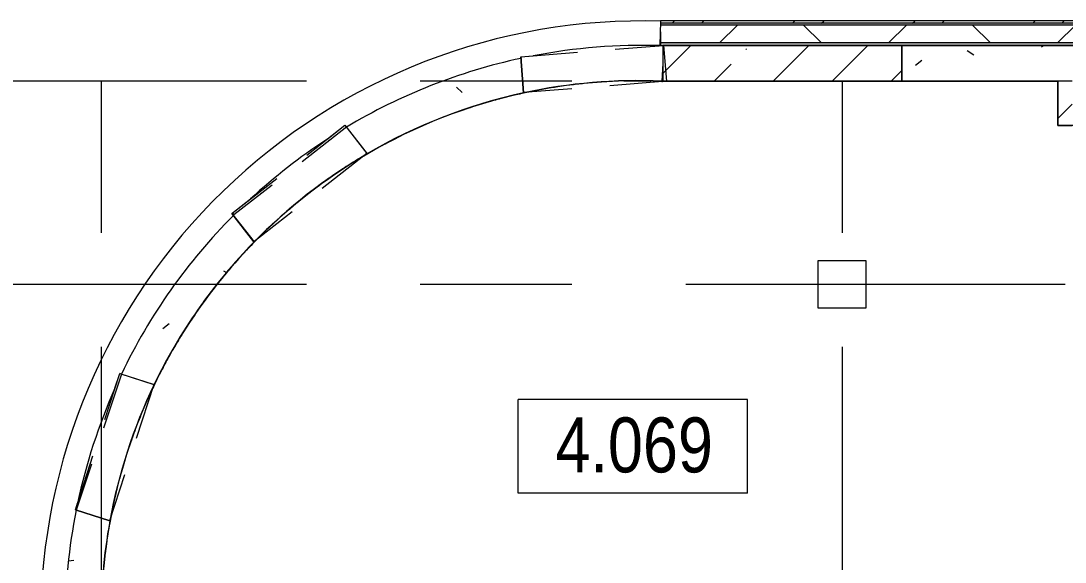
# Model space of a CAD drawing. Header units: millimetres. Extents: x 48966 to 294585, y -43515 to 30344.
# Drawn here: x 56660 to 65399, y 21393 to 25922 of the extents above; entities that cross this region are included whole.
import ezdxf

# ---------------------------------------------------------------- set-up
doc = ezdxf.new("R2010")
doc.units = ezdxf.units.MM
doc.linetypes.add('Осевые', pattern=[6350, 1270, -952.5, 3175, -952.5])
doc.linetypes.add('Сверху', pattern=[793.75, 476.25, -317.5])
for name, color, linetype, lineweight in [('Импосты витража', 7, 'Continuous', 9), ('Импосты витража-1', 7, 'Continuous', 18), ('Марки помещений', 7, 'Continuous', 9), ('Обобщенные модели', 7, 'Continuous', 9), ('Обобщенные модели-1', 7, 'Continuous', 18), ('Общие ребра', 7, 'Continuous', 9), ('Окна', 7, 'Continuous', 9), ('Окна-1', 7, 'Сверху', 9), ('Оси-2', 7, 'Осевые', 9), ('Перекрытия', 7, 'Continuous', 9), ('Стены', 7, 'Continuous', 9), ('Стены-1', 7, 'Continuous', 18), ('Штриховка разреза-1', 7, 'Continuous', 9)]:
    doc.layers.add(name, color=color, linetype=linetype, lineweight=lineweight)
doc.styles.add('Arial Narrow_1', font='Arial Narrow.ttf', dxfattribs={"height": 460})
pattern_1 = [(0, (0, 0), (812.8, 203.2), [67.056, -542.544, 67.056, -542.544, -3251.2]), (0, (0, 0), (812.8, 203.2), [-1219.2, 67.056, -1152.144, 67.056, -542.544, -1422.4]), (0, (0, 0), (812.8, 203.2), [-3048, 67.056, -339.344, 67.056, -948.944]), (120, (304.8, 101.6), (-582.37636, 602.30545), [67.056, -542.544, 67.056, -542.544, -3251.2]), (120, (304.8, 101.6), (-582.37636, 602.30545), [-1219.2, 67.056, -1152.144, 67.056, -542.544, -1422.4]), (120, (304.8, 101.6), (-582.37636, 602.30545), [-3048, 67.056, -339.344, 67.056, -948.944]), (240, (406.4, 508), (-230.42364, -805.50545), [67.056, -542.544, 67.056, -542.544, -3251.2]), (240, (406.4, 508), (-230.42364, -805.50545), [-1219.2, 67.056, -1152.144, 67.056, -542.544, -1422.4]), (240, (406.4, 508), (-230.42364, -805.50545), [-3048, 67.056, -339.344, 67.056, -948.944])]
pattern_2 = [(45, (0, 0), (-502.8943, 502.8943), []), (45, (0, 762), (-502.8943, 502.8943), [])]
pattern_3 = [(50, (0, 0), (1457.472, -127.512), [152.4, -1676.4]), (355, (0, 0), (-281.942, 1528.454), [121.92, -1341.12]), (100.451, (121.5, -10.6), (1175.54, 1400.933), [129.52, -1424.72]), (46.184, (0, 406.4), (2168.632, -336.34), [228.6, -2514.6]), (96.636, (180.7, 378.4), (1899.22, 1979.42), [194.28, -2137.08]), (351.184, (0, 406.4), (1899.24, 1979.4), [182.88, -2011.68]), (21, (203.2, 304.8), (1212.915, -818.121), [152.4, -1676.4]), (326, (203.2, 304.8), (494.417, 1473.504), [121.92, -1341.12]), (71.451, (304.3, 236.6), (1707.337, 655.37), [129.52, -1424.72]), (37.5, (0, 0), (24.7094, 676.4402), [67.056, -1257.808, 67.056, -1294.384, -1346.2]), (37.5, (0, 0), (24.7094, 676.4402), [-2686.304, 67.056, -1279.144]), (7.5, (0, 0), (534.558, 801.444), [67.056, -709.168, 67.056, -1227.328, -513.08]), (7.5, (0, 0), (534.558, 801.444), [-2070.608, 67.056, -446.024]), (327.5, (-453.14, 0), (1084.7275, -45.8312), [67.056, -440.944, 67.056, -1517.904, -2103.12]), (327.5, (-453.14, 0), (1084.7275, -45.8312), [-2092.96, 67.056, -2036.064]), (317.5, (-656.3, 0), (1185.035, 203.414), [67.056, -593.344, 67.056, -985.52, -1493.52]), (317.5, (-656.3, 0), (1185.035, 203.414), [-1712.976, 67.056, -1426.464])]

# ---------------------------------------------------------------- blocks, each defined once
blk = doc.blocks.new('Обобщенные модели 35 - Обобщенные модели 35-1292414-План 4-го этажа на отм_ _8_400')
at = {"layer": 'Обобщенные модели'}
h = blk.add_hatch(dxfattribs=at)
h.set_pattern_fill('FP_7', color=256, style=0, pattern_type=2)
h.set_pattern_definition([(45, (0, 0), (-493.914, 493.914), []), (45, (493.9, 0), (-493.914, 493.914), [873.125, -174.625, 6.706, -167.919])])
h.paths.add_polyline_path([(62031.9, 25417.1), (64031.6, 25417.1), (64031.6, 25717.1), (62031.9, 25717.1)], flags=0)
at = {"layer": 'Обобщенные модели-1'}
for p, q in [((64031.6, 25717.1), (62031.9, 25717.1)), ((62031.9, 25717.1), (62031.9, 25417.1)), ((64031.6, 25417.1), (64031.6, 25717.1)), ((62031.9, 25417.1), (64031.6, 25417.1))]:
    blk.add_line(p, q, dxfattribs=at)
blk = doc.blocks.new('M_Окно-Квадратный проем - 1200 x 11450 mm-V3-План 4-го этажа на отм_ _8_400')
at = {"layer": 'Окна'}
blk.add_line((591.8, -87.2), (591.8, -102.5), dxfattribs=at)
at = {"layer": 'Окна-1'}
blk.add_line((591.8, -102.5), (-607.9, -102.5), dxfattribs=at)
blk = doc.blocks.new('M_Окно-Квадратный проем - 1200 x 11450 mm-V4-План 4-го этажа на отм_ _8_400')
at = {"layer": 'Окна'}
blk.add_line((-608.2, -102.5), (-608.2, -82.4), dxfattribs=at)
at = {"layer": 'Окна-1'}
blk.add_line((591, -102.5), (-608.2, -102.5), dxfattribs=at)
blk = doc.blocks.new('M_Окно-Квадратный проем - 1200 x 11450 mm-V2-План 4-го этажа на отм_ _8_400')
at = {"layer": 'Окна'}
for p, q in [((-608.2, -150), (-608.2, 150)), ((591.8, 150), (591.8, -150))]:
    blk.add_line(p, q, dxfattribs=at)
at = {"layer": 'Окна-1'}
for p, q in [((-608.2, 150), (591.8, 150)), ((591.8, -150), (-608.2, -150))]:
    blk.add_line(p, q, dxfattribs=at)
blk = doc.blocks.new('Прямоугольный импост - Прямоугольный импост 1-V7-План 4-го этажа на отм_ _8_400')
at = {"layer": 'Импосты витража-1'}
for p, q in [((0, -75), (0, 1.3)), ((-4.2, -75), (0, -75))]:
    blk.add_line(p, q, dxfattribs=at)
blk = doc.blocks.new('Марка помещения_Р - Марка помещения-4575829-План 4-го этажа на отм_ _8_400')
at = {"layer": 'Марки помещений'}
for p, q in [((-4.79375, -1.95625), (-4.79375, 1.95625)), ((4.79375, 1.95625), (-4.79375, 1.95625)), ((4.79375, -1.95625), (4.79375, 1.95625)), ((4.79375, -1.95625), (-4.79375, -1.95625))]:
    blk.add_line(p, q, dxfattribs=at)

msp = doc.modelspace()

# ---------------------------------------------------------------- hatches: boundary and pattern name
at = {"layer": 'Штриховка разреза-1'}
h = msp.add_hatch(dxfattribs=at)
h.set_pattern_fill('FP_3', color=256, style=0, pattern_type=2)
h.set_pattern_definition([(45, (0, 0), (-707.107, 707.107), []), (135, (0, 0), (-707.107, -707.107), [])])
h.paths.add_polyline_path([(94631.6, 25737.1), (96431.6, 25737.1), (96431.6, 25887.1), (94631.6, 25887.1)], flags=0)
h.paths.add_polyline_path([(62013.6, 25737.1), (66431.6, 25737.1), (66431.6, 25887.1), (62015.3, 25887.1), (62013.6, 25831.1)], flags=0)
h.paths.add_polyline_path([(97631.6, 25737.1), (99431.6, 25737.1), (99431.6, 25887.1), (97631.6, 25887.1)], flags=0)
h.paths.add_polyline_path([(87163.9, 25737.1), (93431.6, 25737.1), (93431.6, 25887.1), (83631.6, 25887.1), (83631.6, 25737.1), (83922.9, 25737.1)], flags=0)
h.paths.add_polyline_path([(80681.8, 25737.1), (82431.6, 25737.1), (82431.6, 25887.1), (80431.6, 25887.1), (80431.6, 25737.1)], flags=0)
h.paths.add_polyline_path([(67631.6, 25737.1), (69631.6, 25737.1), (69631.6, 25887.1), (67631.6, 25887.1)], flags=0)
h.paths.add_polyline_path([(70831.6, 25737.1), (72831.6, 25737.1), (72831.6, 25887.1), (70831.6, 25887.1)], flags=0)
h.paths.add_polyline_path([(77440.7, 25737.1), (79231.6, 25737.1), (79231.6, 25887.1), (77231.6, 25887.1), (77231.6, 25737.1)], flags=0)
h.paths.add_polyline_path([(74031.6, 25737.1), (76031.6, 25737.1), (76031.6, 25887.1), (74031.6, 25887.1)], flags=0)
h = msp.add_hatch(dxfattribs=at)
h.set_pattern_fill('FP_1', color=256, style=0, pattern_type=2)
h.set_pattern_definition(pattern_1)
h.paths.add_polyline_path([(62015.3, 25887.1), (66431.6, 25887.1), (66431.6, 25902.1), (62015.8, 25901.7), (62015.3, 25887.1)], flags=0)
h.paths.add_polyline_path([(96431.6, 25887.1), (96431.6, 25902.1), (94631.6, 25902.1), (94631.6, 25887.1)], flags=0)
h.paths.add_polyline_path([(97631.6, 25887.1), (99431.6, 25887.1), (99431.6, 25902.1), (97631.6, 25902.1)], flags=0)
h.paths.add_polyline_path([(87163.9, 25887.1), (93431.6, 25887.1), (93431.6, 25902.1), (83631.6, 25902.1), (83631.6, 25887.1), (83922.9, 25887.1)], flags=0)
h.paths.add_polyline_path([(67631.6, 25887.1), (69631.6, 25887.1), (69631.6, 25902.1), (67631.6, 25902.1)], flags=0)
h.paths.add_polyline_path([(80681.8, 25887.1), (82431.6, 25887.1), (82431.6, 25902.1), (80431.6, 25902.1), (80431.6, 25887.1)], flags=0)
h.paths.add_polyline_path([(70831.6, 25887.1), (72831.6, 25887.1), (72831.6, 25902.1), (70831.6, 25902.1)], flags=0)
h.paths.add_polyline_path([(77440.7, 25887.1), (79231.6, 25887.1), (79231.6, 25902.1), (77231.6, 25902.1), (77231.6, 25887.1)], flags=0)
h.paths.add_polyline_path([(74031.6, 25887.1), (76031.6, 25887.1), (76031.6, 25902.1), (74031.6, 25902.1)], flags=0)
h = msp.add_hatch(dxfattribs=at)
h.set_pattern_fill('FP_2', color=256, style=0, pattern_type=2)
h.set_pattern_definition(pattern_2)
h.paths.add_polyline_path([(62016.3, 25902.1), (66431.6, 25902.1), (66431.6, 25922.1), (62016.3, 25919.8), (62015.8, 25902.1)], flags=0)
h.paths.add_polyline_path([(96431.6, 25902.1), (96431.6, 25922.1), (94631.6, 25922.1), (94631.6, 25902.1)], flags=0)
h.paths.add_polyline_path([(97631.6, 25902.1), (99431.6, 25902.1), (99431.6, 25922.1), (97631.6, 25922.1)], flags=0)
h.paths.add_polyline_path([(87163.9, 25902.1), (93431.6, 25902.1), (93431.6, 25922.1), (83631.6, 25922.1), (83631.6, 25902.1), (83922.9, 25902.1)], flags=0)
h.paths.add_polyline_path([(67631.6, 25902.1), (69631.6, 25902.1), (69631.6, 25922.1), (67631.6, 25922.1)], flags=0)
h.paths.add_polyline_path([(82431.6, 25902.1), (82431.6, 25922.1), (80431.6, 25922.1), (80431.6, 25902.1), (80681.8, 25902.1)], flags=0)
h.paths.add_polyline_path([(77440.7, 25902.1), (79231.6, 25902.1), (79231.6, 25922.1), (77231.6, 25922.1), (77231.6, 25902.1)], flags=0)
h.paths.add_polyline_path([(70831.6, 25902.1), (72831.6, 25902.1), (72831.6, 25922.1), (70831.6, 25922.1)], flags=0)
h.paths.add_polyline_path([(74031.6, 25902.1), (76031.6, 25902.1), (76031.6, 25922.1), (74031.6, 25922.1)], flags=0)
h = msp.add_hatch(dxfattribs=at)
h.set_pattern_fill('FP_1', color=256, style=0, pattern_type=2)
h.set_pattern_definition(pattern_1)
h.paths.add_polyline_path([(74199.7, 25717.1), (76031.6, 25717.1), (76031.6, 25737.1), (74031.6, 25737.1), (74031.6, 25717.1)], flags=0)
h.paths.add_polyline_path([(96431.6, 25717.1), (96431.6, 25737.1), (94631.6, 25737.1), (94631.6, 25717.1)], flags=0)
h.paths.add_polyline_path([(62016.3, 25717.1), (66431.6, 25717.1), (66431.6, 25737.1), (62013.6, 25737.1), (62013.6, 25717.1)], flags=0)
h.paths.add_polyline_path([(97631.6, 25717.1), (99431.6, 25717.1), (99431.6, 25737.1), (97631.6, 25737.1)], flags=0)
h.paths.add_polyline_path([(87163.9, 25717.1), (93431.6, 25717.1), (93431.6, 25737.1), (83631.6, 25737.1), (83631.6, 25717.1), (83922.9, 25717.1)], flags=0)
h.paths.add_polyline_path([(67631.6, 25717.1), (69631.6, 25717.1), (69631.6, 25737.1), (67631.6, 25737.1)], flags=0)
h.paths.add_polyline_path([(80681.8, 25717.1), (82431.6, 25717.1), (82431.6, 25737.1), (80431.6, 25737.1), (80431.6, 25717.1)], flags=0)
h.paths.add_polyline_path([(70831.6, 25717.1), (72831.6, 25717.1), (72831.6, 25737.1), (70831.6, 25737.1)], flags=0)
h.paths.add_polyline_path([(77440.7, 25717.1), (79231.6, 25717.1), (79231.6, 25737.1), (77231.6, 25737.1), (77231.6, 25717.1)], flags=0)
h = msp.add_hatch(dxfattribs=at)
h.set_pattern_fill('FP_8', color=256, style=0, pattern_type=2)
h.set_pattern_definition(pattern_3)
h.paths.add_polyline_path([(65456.6, 25417.1), (66431.6, 25417.1), (66431.6, 25717.1), (64031.6, 25717.1), (64031.6, 25417.1), (65336.6, 25417.1)], flags=0)
h = msp.add_hatch(dxfattribs=at)
h.set_pattern_fill('FP_8', color=256, style=0, pattern_type=2)
h.set_pattern_definition(pattern_3)
h.paths.add_polyline_path([(57031.7, 20876.2), (57331.7, 20878), (57334.2, 21093.8), (57347.1, 21309.2), (57370.3, 21523.8), (57403.9, 21737), (57122.5, 21828.4), (57082.2, 21592.6), (57058.5, 21408.6), (57043.5, 21253.5), (57034.3, 21073.2), (57031.8, 20883)], flags=0)
h.paths.add_polyline_path([(57774.6, 22878.3), (57886.1, 23093.5), (57994.4, 23279.8), (58085.2, 23423.2), (58205.3, 23594.5), (58333.2, 23760.1), (58468.7, 23919.5), (58611.5, 24072.4), (58438.3, 24294.5), (58278.4, 24125), (58178.1, 24011), (58076.7, 23888.2), (57956.9, 23730.1), (57841.2, 23563.7), (57763.1, 23443.8), (57670, 23288.2), (57556.2, 23076.3), (57501.4, 22967), (57582.7, 22940.6)], flags=0)
h.paths.add_polyline_path([(59557.8, 24810.3), (59763.9, 24923.4), (59975.6, 25025.5), (60192.3, 25116.5), (60425.2, 25199.4), (60638.6, 25263.7), (60866.9, 25319.6), (60842.8, 25608.2), (60623, 25554.8), (60416.8, 25494.9), (60275.2, 25448.8), (60041.4, 25359.8), (59908.7, 25304.4), (59730.2, 25221.1), (59546, 25125.3), (59384.1, 25033), (59464.2, 24930.3)], flags=0)
h = msp.add_hatch(dxfattribs=at)
h.set_pattern_fill('FP_2', color=256, style=0, pattern_type=2)
h.set_pattern_definition(pattern_2)
h.paths.add_polyline_path([(65456.6, 25047.1), (65456.6, 25417.1), (65336.6, 25417.1), (65336.6, 25047.1)], flags=0)

# ---------------------------------------------------------------- linework, layer by layer
at = {"layer": 'Общие ребра'}
for p, q in [((66431.6, 25887.1), (62015.3, 25887.1)), ((66431.6, 25902.1), (62015.8, 25902.1)), ((66431.6, 25737.1), (62013.6, 25737.1)), ((65456.6, 25417.1), (65336.6, 25417.1))]:
    msp.add_line(p, q, dxfattribs=at)
at = {"layer": 'Оси-2'}
for p, q in [((150171.6, 25417.1), (50565.6, 25417.1)), ((57331.6, 25417.1), (57331.6, -41737.8)), ((63531.6, 25417.1), (63531.6, -41737.8)), ((150171.6, 23717.1), (50565.6, 23717.1))]:
    msp.add_line(p, q, dxfattribs=at)
at = {"layer": 'Перекрытия'}
for p, q in [((93321.6, 25717.1), (62031.1, 25717.1)), ((61931.7, 25417.1), (61706.4, 25417.1)), ((65336.6, 25417.1), (62024.6, 25417.1)), ((65336.6, 25047.1), (65336.6, 25417.1)), ((65688.6, 25047.1), (65336.6, 25047.1)), ((63331.6, 23517.1), (63331.6, 23917.1)), ((63331.6, 23917.1), (63731.6, 23917.1)), ((63731.6, 23917.1), (63731.6, 23517.1)), ((63731.6, 23517.1), (63331.6, 23517.1))]:
    msp.add_line(p, q, dxfattribs=at)
for start, end in [(98.70817, 100.27952), (95.69182, 97.26109), (92.67534, 94.24308), (104.76979, 106.31467), (101.72442, 103.2754), (107.8086, 109.35397), (110.84741, 112.39331), (113.88621, 115.4327), (116.92501, 118.47214), (119.9638, 121.50627), (123.00772, 124.54966), (126.05074, 127.59308), (129.09376, 130.63652), (132.13677, 133.67998), (135.17979, 137.06677), (138.03014, 140.71224), (140.90525, 143.78745), (144.7023, 146.67077), (147.77506, 149.5623), (150.72593, 152.46877), (153.63762, 155.47076), (156.4739, 158.66234), (159.31412, 162.14689), (162.87273, 164.98856), (166.00666, 167.85025), (168.92828, 170.67435), (171.89858, 173.64201)]:
    msp.add_arc((61820, 20933.3), 4486.6, start, end, dxfattribs=at)
at = {"layer": 'Стены'}
for p, q in [((62010.1, 25714.9), (62016.3, 25919.8)), ((62010.2, 25718.2), (62013.6, 25718)), ((60842.8, 25621.2), (60947.5, 25629.6)), ((60842.8, 25621.2), (60847.3, 25621.6)), ((60843.8, 25608.4), (60842.8, 25621.2)), ((60842.8, 25621.2), (60843.8, 25608.4)), ((60842.8, 25621.2), (60866.9, 25319.6)), ((60849.9, 25609.7), (60843.8, 25608.4)), ((60849.9, 25609.7), (60847.3, 25621.6)), ((62031.9, 25567.1), (62025, 25417.3)), ((62024.5, 25415.3), (62024.6, 25417.3)), ((59219.7, 24930.3), (59371.8, 25048.9)), ((59371.8, 25048.9), (59384.1, 25033)), ((59371.8, 25048.9), (59557.8, 24810.3)), ((59557.8, 24810.3), (59552.3, 24807)), ((58425.5, 24311), (58582.6, 24433.4)), ((58425.5, 24311), (58430.1, 24314.6)), ((58438.3, 24294.5), (58425.5, 24311)), ((58425.5, 24311), (58438.3, 24294.5)), ((58425.5, 24311), (58611.5, 24072.4)), ((58430.1, 24314.6), (58442.5, 24298.7)), ((58442.5, 24298.7), (58438.3, 24294.5)), ((57447, 22849.1), (57486.9, 22971.8)), ((57501.3, 22966.7), (57486.8, 22971.5)), ((57486.9, 22971.8), (57501.4, 22967)), ((57486.9, 22971.8), (57501.4, 22967)), ((57486.9, 22971.8), (57774.6, 22878.3)), ((57501.4, 22967), (57501.3, 22966.7)), ((57116.1, 21830.5), (57134.6, 21887.4)), ((57122.5, 21828.4), (57116.1, 21830.5)), ((57116.1, 21830.5), (57403.9, 21737))]:
    msp.add_line(p, q, dxfattribs=at)
for centre, radius, start, end in [((61863.3, 20883), 5039.1, 88.25956, 180), ((61863.3, 20883), 4834.1, 88.25956, 100.92035), ((61863.3, 20883), 4834.1, 102.17432, 120.85296), ((61820, 20933.3), 4486.6, 87.38666, 102.26966), ((61820, 20933.3), 4488.6, 87.38167, 102.25842), ((61820, 20933.3), 4488.6, 87.38666, 102.25848), ((61863.3, 20883), 4834.1, 123.1508, 132.73863), ((61820, 20933.3), 4488.6, 120.41277, 135.57493), ((61820, 20933.3), 4486.6, 120.41273, 135.57495), ((61820, 20933.3), 4488.6, 120.88091, 123.16798), ((61820, 20933.3), 4488.6, 124.14801, 126.0065), ((61820, 20933.3), 4488.6, 127.08109, 128.87727), ((61863.3, 20883), 4834.1, 135.11251, 154.46205), ((61820, 20933.3), 4488.6, 129.94262, 131.84032), ((61820, 20933.3), 4488.6, 132.77713, 135.34989), ((61863.3, 20883), 4834.1, 156.00107, 168.00774), ((61820, 20933.3), 4488.6, 154.3226, 169.68621), ((61820, 20933.3), 4488.6, 154.32238, 169.68616), ((61820, 20933.3), 4486.6, 154.30113, 169.69643), ((61863.3, 20883), 4834.1, 168.72196, 180)]:
    msp.add_arc(centre, radius, start, end, dxfattribs=at)
at = {"layer": 'Стены-1'}
for p, q in [((66431.6, 25922.1), (62013.6, 25922.1)), ((62013.6, 25831), (62013.6, 25717.1)), ((62013.6, 25717.1), (66431.6, 25717.1)), ((66431.6, 25717.1), (64031.6, 25717.1)), ((64031.6, 25717.1), (64031.6, 25417.1)), ((60866.9, 25319.6), (60842.8, 25621.2)), ((62024.6, 25417.3), (62024.5, 25415.3)), ((62024.5, 25415.3), (62028.4, 25415.1)), ((62028.4, 25417.1), (62024.6, 25417.3)), ((64031.6, 25417.1), (65336.6, 25417.1)), ((65336.6, 25417.1), (65336.6, 25047.1)), ((60866.5, 25317.5), (60866.1, 25319.4)), ((59371.8, 25048.9), (59557.8, 24810.3)), ((65336.6, 25047.1), (65456.6, 25047.1)), ((59547.7, 24804.3), (59548.7, 24802.6)), ((58611.5, 24072.4), (58425.5, 24311)), ((58615.8, 24073.9), (58614.3, 24075.3)), ((57486.9, 22971.8), (57774.6, 22878.3)), ((57775.3, 22879.8), (57777.1, 22878.9)), ((57403.9, 21737), (57116.1, 21830.5)), ((57405.7, 21735.8), (57403.7, 21736.2))]:
    msp.add_line(p, q, dxfattribs=at)
for radius, start, end in [(4488.6, 102.26966, 120.41273), (4486.6, 102.26966, 120.41273), (4488.6, 102.25842, 120.26291), (4488.6, 135.62652, 154.3226), (4488.6, 135.57495, 154.30113), (4486.6, 135.57495, 154.30113), (4488.6, 169.68621, 180.70603), (4488.6, 169.69643, 180.70603), (4486.6, 169.69643, 180.70618)]:
    msp.add_arc((61820, 20933.3), radius, start, end, dxfattribs=at)

# ---------------------------------------------------------------- block references
at = {"layer": 'Импосты витража', "rotation": 1.40077912590127}
msp.add_blockref('Прямоугольный импост - Прямоугольный импост 1-V7-План 4-го этажа на отм_ _8_400', (62013.5, 25824.6), dxfattribs=at)
at = {"layer": 'Марки помещений', "xscale": 199.9999999999999, "yscale": 199.9999999999999, "zscale": 199.9999999999999}
msp.add_blockref('Марка помещения_Р - Марка помещения-4575829-План 4-го этажа на отм_ _8_400', (61780.8, 22361.6), dxfattribs=at)
at = {"layer": 'Обобщенные модели'}
msp.add_blockref('Обобщенные модели 35 - Обобщенные модели 35-1292414-План 4-го этажа на отм_ _8_400', (0, 0), dxfattribs=at)
at = {"layer": 'Окна'}
for name, p, rotation in [('M_Окно-Квадратный проем - 1200 x 11450 mm-V2-План 4-го этажа на отм_ _8_400', (61444.7, 25518.9), 184.5766162513366), ('M_Окно-Квадратный проем - 1200 x 11450 mm-V2-План 4-го этажа на отм_ _8_400', (58984.4, 24556.6), 217.9447181265563), ('M_Окно-Квадратный проем - 1200 x 11450 mm-V4-План 4-го этажа на отм_ _8_400', (58859.3, 24753.3), 37.91276829869585), ('M_Окно-Квадратный проем - 1200 x 11450 mm-V3-План 4-го этажа на отм_ _8_400', (57217.2, 22437.5), 71.59605084347513), ('M_Окно-Квадратный проем - 1200 x 11450 mm-V2-План 4-го этажа на отм_ _8_400', (57441.6, 22347), 252.0044045369715)]:
    msp.add_blockref(name, p, dxfattribs=dict(at, rotation=rotation))

# ---------------------------------------------------------------- texts
at = {"layer": 'Марки помещений', "insert": (61132.9, 22603.5), "char_height": 460, "width": 1587.341, "attachment_point": 1, "style": 'Arial Narrow_1'}
msp.add_mtext('4.069', dxfattribs=at)

doc.saveas('drawing.dxf')
